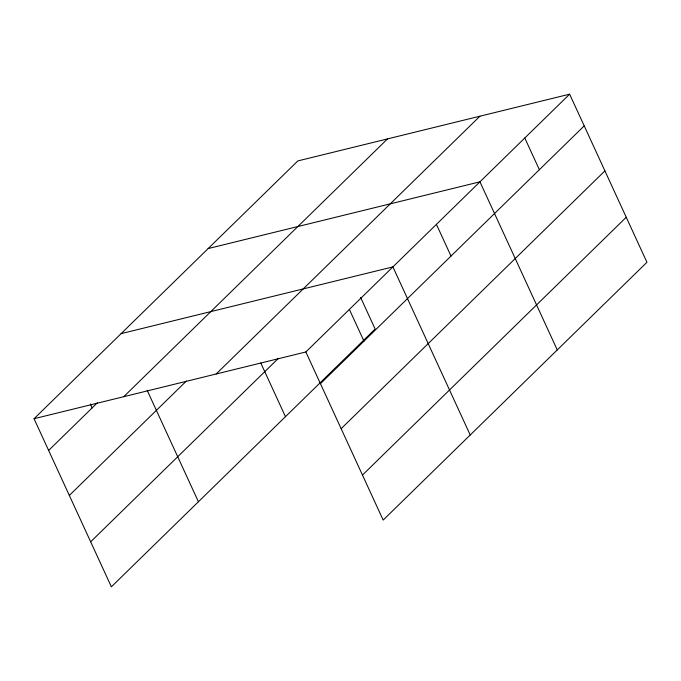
<?xml version="1.0" encoding="UTF-8"?>
<svg xmlns="http://www.w3.org/2000/svg" width="681" height="681" viewBox="0 0 681 681"><rect width="100%" height="100%" fill="white"/><g stroke="black" fill="none" stroke-linecap="round" stroke-linejoin="round"><path stroke-width="1.02" d="M360.607 297.427L375.146 329.034L111.369 586.826L34.05 418.721L297.827 160.929L569.631 94.174L646.95 262.279L383.173 520.071L305.854 351.966L569.631 94.174M48.632 450.43L97.409 402.76M123.746 396.691L387.523 138.898M69.334 495.436L186.398 381.028M216.158 373.997L479.935 116.204M90.667 541.812L278.444 358.3M320.436 383.675L584.213 125.883M341.138 428.69L604.915 170.888M362.471 475.066L626.248 217.265M208.139 248.574L479.943 181.827L557.262 349.932M121.099 333.647L392.903 266.892L470.222 434.997M34.05 418.721L305.854 351.966M524.787 137.996L539.369 169.705M436.419 224.364L451.009 256.065M349.379 309.429L363.96 341.138M260.763 362.973L285.467 416.678M147.13 390.256L198.418 501.752M90.386 404.046L92.156 407.893"/></g></svg>
